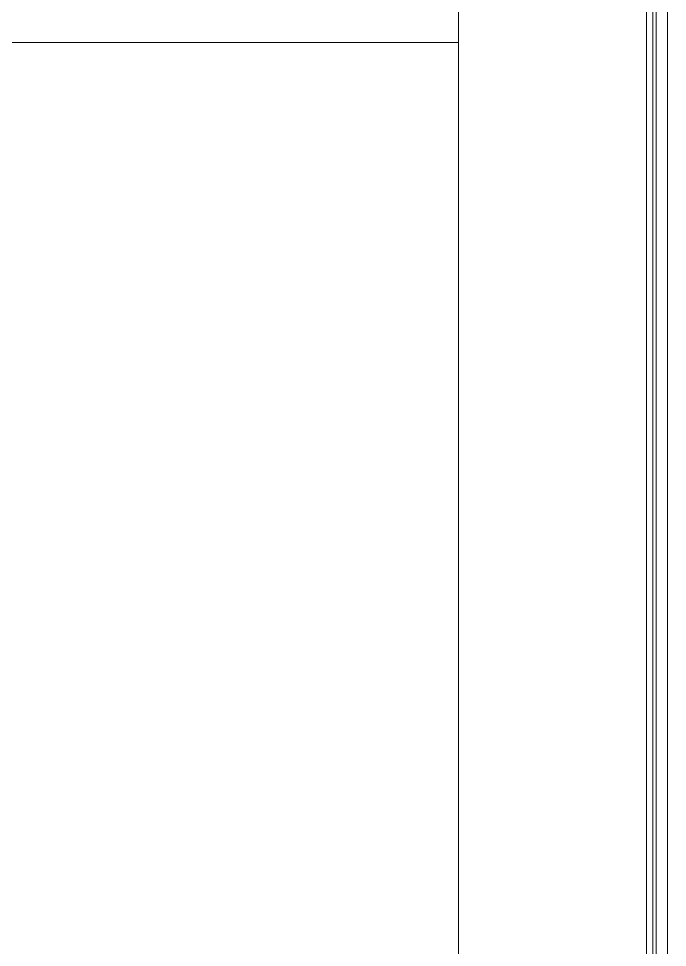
# Model space of a CAD drawing. Header units: millimetres. Extents: x 4962 to 7449, y 754 to 2938.
# Drawn here: x 7294 to 7449.3, y 2488 to 2710.3 of the extents above; entities that cross this region are included whole.
import ezdxf

# ---------------------------------------------------------------- set-up
doc = ezdxf.new("R2010")
doc.units = ezdxf.units.MM
doc.layers.add('000-PI-ORMAR', color=2, linetype='Continuous')
doc.layers.add('002-PI-Kabelska kanalica', color=150, linetype='Continuous')

msp = doc.modelspace()

# ---------------------------------------------------------------- linework, layer by layer
at = {"layer": '000-PI-ORMAR', "color": 0, "linetype": 'ByBlock', "lineweight": 0}
for p, q in [((7444.27, 2810.89), (7444.27, 826.39)), ((7445.77, 2810.89), (7445.77, 826.39)), ((7445.78, 826.39), (7445.78, 2810.89)), ((7446.55, 2790.39), (7446.55, 839.39)), ((7449.27, 2790.39), (7449.27, 839.39))]:
    msp.add_line(p, q, dxfattribs=at)
at = {"layer": '000-PI-ORMAR', "color": 18, "linetype": 'ByBlock', "lineweight": 0, "true_color": 0x000000}
msp.add_line((7399.27, 2758.89), (7399.27, 868.89), dxfattribs=at)
at = {"layer": '002-PI-Kabelska kanalica', "color": 0, "linetype": 'ByBlock', "lineweight": 0}
for p, q in [((7279.27, 2704.54), (7399.27, 2704.54)), ((7399.27, 2704.54), (7399.27, 1176.54))]:
    msp.add_line(p, q, dxfattribs=at)

doc.saveas('drawing.dxf')
